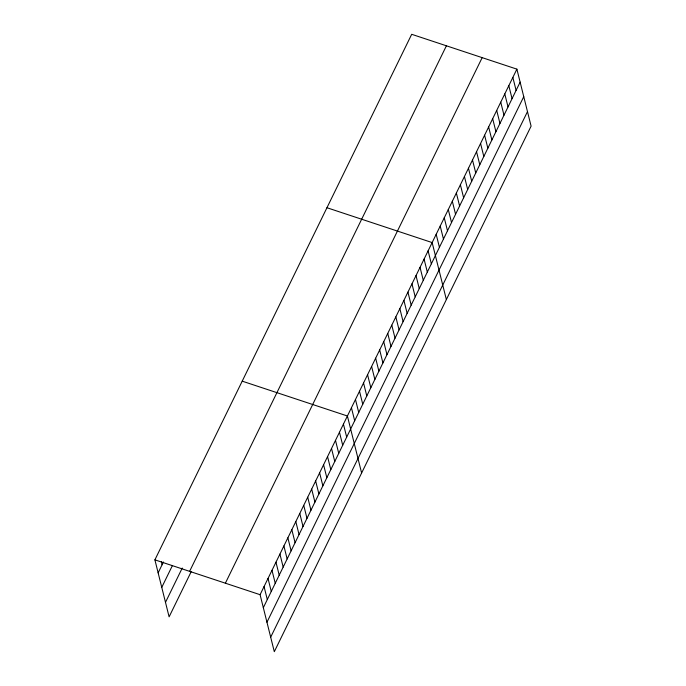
<?xml version="1.0" encoding="UTF-8"?>
<svg xmlns="http://www.w3.org/2000/svg" width="686" height="686" viewBox="0 0 686 686"><rect width="100%" height="100%" fill="white"/><g stroke="black" fill="none" stroke-linecap="round" stroke-linejoin="round"><path stroke-width="1.03" d="M191.162 571.738L169.108 616.86L154.899 559.853L411.694 34.3L516.892 69.14L531.101 126.147L274.306 651.7L260.088 594.693L516.892 69.14M158.14 572.844L163.431 562.014M161.759 587.37L172.34 565.71M165.489 602.334L182.244 568.042M189.61 571.344L446.406 45.799M225.377 583.194L482.172 57.641M263.33 607.685L520.134 82.14M266.957 622.211L523.752 96.666M270.687 637.174L527.483 111.629M326.948 207.729L432.146 242.57L446.363 299.585M242.209 381.159L347.399 415.999L361.616 473.014M154.899 559.853L260.088 594.693M512.854 77.398L516.095 90.398M508.815 85.656L512.056 98.655M504.785 93.913L508.026 106.913M500.746 102.171L503.987 115.171M496.715 110.437L499.957 123.429M492.677 118.695L495.918 131.695M488.638 126.953L491.879 139.953M484.608 135.211L487.849 148.21M480.569 143.468L483.81 156.468M476.538 151.726L479.78 164.726M472.5 159.984L475.741 172.983M468.461 168.242L471.702 181.241M464.431 176.499L467.672 189.499M460.392 184.766L463.633 197.757M456.362 193.023L459.603 206.023M452.323 201.281L455.564 214.281M448.284 209.539L451.525 222.538M444.254 217.796L447.495 230.796M440.215 226.054L443.456 239.054M436.185 234.312L439.426 247.312M428.107 250.827L431.348 263.827M424.077 259.085L427.318 272.085M420.038 267.351L423.279 280.342M416.008 275.609L419.249 288.609M411.969 283.867L415.21 296.867M407.93 292.125L411.171 305.124M403.9 300.382L407.141 313.382M399.861 308.64L403.102 321.64M395.831 316.898L399.072 329.897M391.792 325.155L395.033 338.155M387.753 333.413L390.994 346.413M383.723 341.679L386.964 354.671M379.684 349.937L382.925 362.937M375.654 358.195L378.895 371.195M371.615 366.453L374.856 379.452M367.576 374.71L370.817 387.71M363.546 382.968L366.787 395.968M359.507 391.226L362.748 404.226M355.477 399.484L358.718 412.483M351.438 407.741L354.679 420.741M343.437 424.128L346.679 437.128M339.467 432.249L342.708 445.248M335.497 440.369L338.738 453.369M331.527 448.49L334.768 461.489M327.556 456.61L330.798 469.61M323.586 464.739L326.828 477.739M319.625 472.86L322.866 485.86M315.654 480.98L318.896 493.98M311.684 489.101L314.925 502.101M307.714 497.221L310.955 510.221M303.744 505.35L306.985 518.342M299.782 513.471L303.023 526.471M295.812 521.592L299.053 534.591M291.842 529.712L295.083 542.712M287.871 537.833L291.113 550.832M283.901 545.953L287.142 558.953M279.931 554.082L283.172 567.082M275.969 562.203L279.211 575.202M271.999 570.323L275.24 583.323M268.029 578.444L271.27 591.443M264.059 586.564L267.3 599.564M161.356 561.723L162.102 564.724"/></g></svg>
